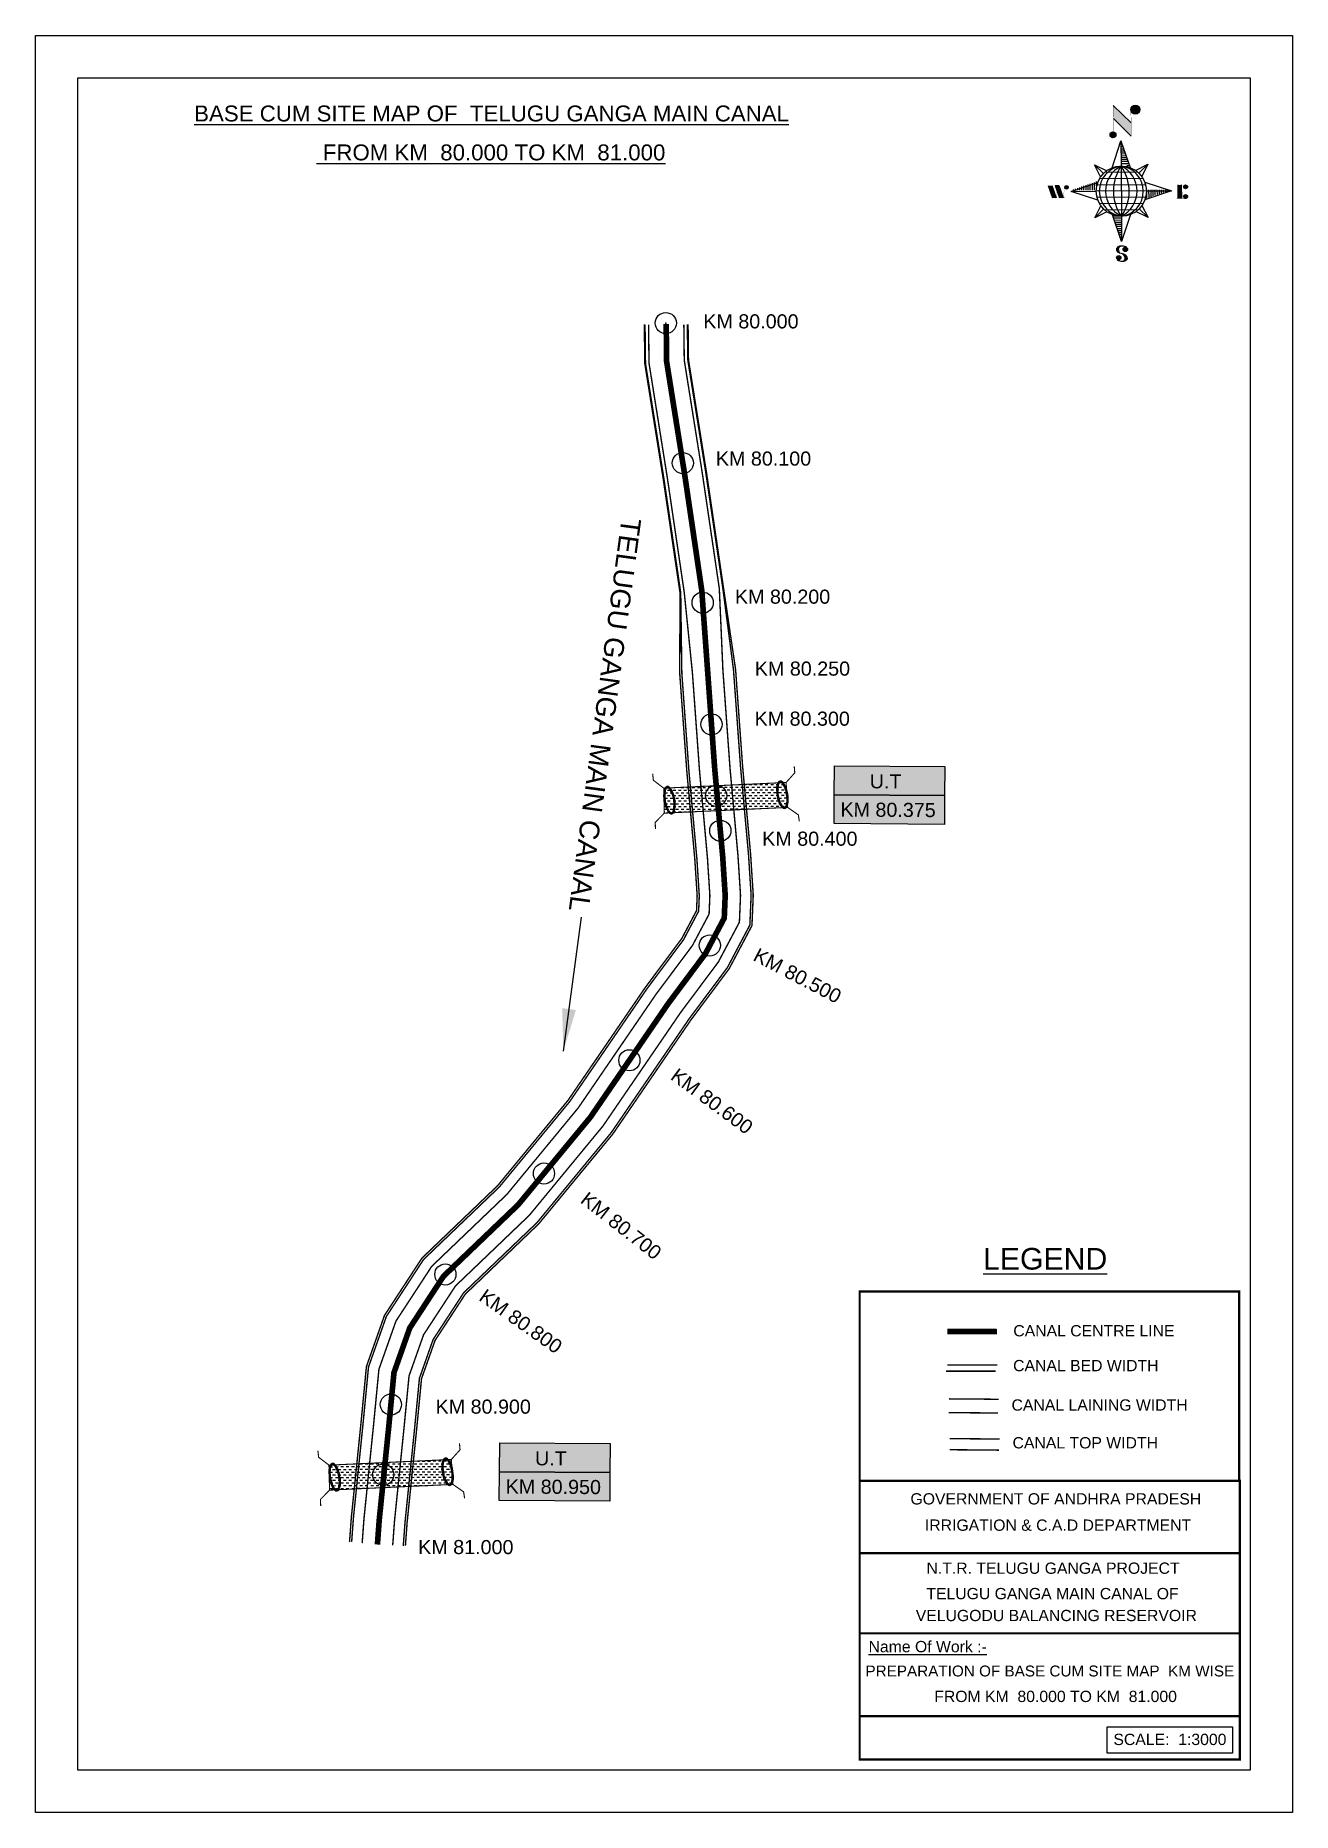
# Model space of a CAD drawing. Header units: inches. Extents: x 254873 to 255764, y 1665677 to 1666937.
import ezdxf

# ---------------------------------------------------------------- set-up
doc = ezdxf.new("R2010")
doc.units = ezdxf.units.IN
doc.header["$MEASUREMENT"] = 0
doc.header["$PDMODE"] = 32
doc.header["$PDSIZE"] = 15
doc.linetypes.add('ACAD_ISO02W100', pattern=[15, 12, -3])
for name, color, linetype in [('AQUADUCT', 1, 'Continuous'), ('bed with', 5, 'Continuous'), ('bord', 1, 'Continuous'), ('canal', 1, 'Continuous'), ('chainage', 7, 'Continuous'), ('FRAME 025', 7, 'Continuous'), ('laying', 4, 'Continuous'), ('lining', 4, 'Continuous'), ('STREAM', 4, 'Continuous'), ('Stu coo', 3, 'Continuous'), ('TEXT', 7, 'Continuous'), ('top of bund', 1, 'Continuous'), ('UT', 173, 'ACAD_ISO02W100'), ('V', 6, 'Continuous'), ('ZSTU', 7, 'Continuous')]:
    doc.layers.add(name, color=color, linetype=linetype)
doc.styles.get("Standard").update_dxf_attribs({"font": 'arial.ttf'})
doc.dimstyles.get("Standard").update_dxf_attribs({"dimtxt": 0.18, "dimasz": 0.18, "dimexe": 0.18, "dimexo": 0.0625, "dimgap": 0.09, "dimtad": 0, "dimtih": 1, "dimtoh": 1, "dimdec": 4, "dimzin": 0, "dimdsep": 46, "dimtxsty": 'Standard', "dimcen": 0.09, "dimadec": 0, "dimazin": 0, "dimtfac": 1, "dimtdec": 4, "dimtofl": 0, "dimtmove": 0, "dimatfit": 3, "dimfxl": 1, "dimtolj": 1, "dimtzin": 0, "dimarcsym": 0})
pattern_1 = [(267.2971131487395, (-8720374.9383359, 50637915.13839893), (10.53672553373347, -0.4974314379093613), [])]
pattern_2 = [(357.2971131487395, (-8720374.9383359, 50637915.13839893), (0.4974314379093601, 10.53672553373348), [])]

# ---------------------------------------------------------------- blocks, each defined once
blk = doc.blocks.new('GGF')
at = {"layer": 'STREAM'}
h = blk.add_hatch(dxfattribs=at)
h.set_pattern_fill('DASH', color=256, scale=10, angle=-6.082734917303942, style=0)
h.set_pattern_definition([(353.9172650826961, (-115347.3726237068, 1016.387648081312), (1.375417949938526, 1.110506849590268), [1.25, -1.25])])
h.paths.add_polyline_path([(406186.8358267642, 1485623.894007653), (406186.3350356966, 1485618.16585714), (406185.8342446289, 1485612.437706626), (406242.6024607782, 1485608.895201602), (406242.8636284556, 1485614.639267362), (406243.1247961327, 1485620.383333121)])
at = {"layer": 'laying', "linetype": 'ByBlock', "extrusion": (0, 0, -1)}
for centre in [(406188.8340515448, 1485618.100544371), (406240.8092758137, 1485614.964376942)]:
    blk.add_ellipse(centre, major_axis=(0.4022038884711088, -6.365555352701567), ratio=0.3887167828476952, dxfattribs=at)
at = {"layer": 'laying', "linetype": 'ByBlock'}
for points in [[(406189.2044231551, 1485612.238788546), (406189.1301593552, 1485612.234096231), (406189.0528622998, 1485612.245618227), (406188.8631006061, 1485612.324588027), (406188.7519765225, 1485612.394145026), (406188.5122836892, 1485612.610022701), (406188.3845252309, 1485612.755754402), (406187.9901122551, 1485613.318903608), (406187.7273521348, 1485613.85898441), (406187.2895556467, 1485615.151754198), (406187.1131680161, 1485615.903753204), (406186.8806331598, 1485617.489787864), (406186.8243655579, 1485618.323341603), (406186.8412834518, 1485619.932858505), (406186.9146281564, 1485620.708349793), (406187.1740924141, 1485622.067517512), (406187.3614922329, 1485622.65073727), (406187.7140922088, 1485623.356040432), (406187.8630650354, 1485623.567618286), (406188.1141012118, 1485623.821781273), (406188.2175726035, 1485623.889167762), (406188.3951326545, 1485623.961233407), (406188.4694103668, 1485623.970225642), (406188.6399464445, 1485623.94807565), (406188.7398646418, 1485623.913414563), (406188.9754422541, 1485623.761023998), (406189.1085637353, 1485623.642922326), (406189.3815283708, 1485623.318037364), (406189.5211763898, 1485623.111945711), (406189.9516964495, 1485622.33059618), (406190.2214699374, 1485621.608086816), (406190.6248590543, 1485619.961048005), (406190.7595287117, 1485619.037350996), (406190.8632364098, 1485617.186895084), (406190.8321935693, 1485616.26108243), (406190.6143732872, 1485614.607066808), (406190.4262052957, 1485613.879561222), (406190.055177624, 1485613.01905299), (406189.9016287614, 1485612.765040143), (406189.6325239488, 1485612.445281366), (406189.5169377527, 1485612.35368761), (406189.3392356181, 1485612.260876767), (406189.2716159608, 1485612.243034084), (406189.2044231551, 1485612.238788546)], [(406241.179647424, 1485609.102621116), (406241.1053836241, 1485609.097928802), (406241.0280865688, 1485609.109450798), (406240.838324875, 1485609.188420597), (406240.7272007914, 1485609.257977597), (406240.4875079581, 1485609.473855271), (406240.3597494998, 1485609.619586973), (406239.965336524, 1485610.182736179), (406239.7025764037, 1485610.722816981), (406239.2647799156, 1485612.015586769), (406239.088392285, 1485612.767585774), (406238.8558574287, 1485614.353620435), (406238.7995898268, 1485615.187174174), (406238.8165077207, 1485616.796691076), (406238.8898524253, 1485617.572182364), (406239.149316683, 1485618.931350083), (406239.3367165019, 1485619.514569841), (406239.6893164777, 1485620.219873002), (406239.8382893043, 1485620.431450857), (406240.0893254807, 1485620.685613844), (406240.1927968724, 1485620.753000333), (406240.3703569234, 1485620.825065977), (406240.4446346357, 1485620.834058213), (406240.6151707135, 1485620.811908221), (406240.7150889107, 1485620.777247134), (406240.950666523, 1485620.624856569), (406241.0837880042, 1485620.506754897), (406241.3567526398, 1485620.181869935), (406241.4964006587, 1485619.975778282), (406241.9269207185, 1485619.194428751), (406242.1966942063, 1485618.471919387), (406242.6000833233, 1485616.824880576), (406242.7347529806, 1485615.901183567), (406242.8384606787, 1485614.050727655), (406242.8074178382, 1485613.124915001), (406242.5895975561, 1485611.470899379), (406242.4014295646, 1485610.743393793), (406242.0304018929, 1485609.882885561), (406241.8768530303, 1485609.628872714), (406241.6077482177, 1485609.309113937), (406241.4921620216, 1485609.21752018), (406241.314459887, 1485609.124709338), (406241.2468402297, 1485609.106866655), (406241.179647424, 1485609.102621116)]]:
    blk.add_open_spline(points, degree=3, knots=[0, 0, 0, 0, 0.1890722348827286, 0.1890722348827286, 0.3781444697654573, 0.3781444697654573, 0.567216704648186, 0.567216704648186, 0.9642381621637766, 0.9642381621637766, 1.361259619679367, 1.361259619679367, 1.758281077194958, 1.758281077194958, 2.155302534710549, 2.155302534710549, 2.552323992226139, 2.552323992226139, 2.807761081817867, 2.807761081817867, 3.012439963152372, 3.012439963152372, 3.217118844486876, 3.217118844486876, 3.421797725821381, 3.421797725821381, 3.626476607155885, 3.626476607155885, 3.831155488490389, 3.831155488490389, 4.280922883927905, 4.280922883927905, 4.730690279365422, 4.730690279365422, 5.180457674802938, 5.180457674802938, 5.630225070240454, 5.630225070240454, 5.896844194109022, 5.896844194109022, 6.112115499412711, 6.112115499412711, 6.283185307179586, 6.283185307179586, 6.283185307179586, 6.283185307179586], dxfattribs=at)
at = {"layer": 'UT', "ltscale": 0.2, "const_width": 0.4999999999999999}
for points in [[(406181.0067191261, 1485605.627956516), (406181.2043290924, 1485608.621441158), (406185.8342446289, 1485612.437706626), (406186.3350356966, 1485618.16585714), (406186.8358267643, 1485623.894007653), (406182.485284513, 1485628.02592998), (406182.4731358847, 1485631.025905382)], [(406186.8358267643, 1485623.894007653), (406243.1247961327, 1485620.383333121)], [(406247.6637609265, 1485627.388723734), (406247.5913202798, 1485624.389598469), (406243.1247961327, 1485620.383333121), (406242.8636284556, 1485614.639267362), (406242.6024607783, 1485608.895201602), (406247.1217425518, 1485604.948545771), (406247.2591485833, 1485601.95169416)], [(406185.8342446289, 1485612.437706626), (406242.6024607783, 1485608.895201602)]]:
    blk.add_lwpolyline(points, dxfattribs=at)
blk = doc.blocks.new('*X7')
at = {"color": 0, "linetype": 'Continuous'}
for p, q in [((6321.563175437702, 239.2074203663178), (6322.581924588794, 240.2261695174094)), ((6321.571094283617, 239.3921159075293), (6322.524536642279, 240.3455582661906)), ((6321.579013129532, 239.5768114487408), (6322.467148695763, 240.4649470149719)), ((6321.586931975447, 239.7615069899523), (6322.409760749248, 240.5843357637531)), ((6321.594850821361, 239.9462025311638), (6322.352372802732, 240.7037245125344)), ((6321.602769667276, 240.1308980723753), (6322.294984856217, 240.8231132613157)), ((6321.610688513191, 240.3155936135868), (6322.322610836808, 241.0275159372032)), ((6321.618607359106, 240.5002891547983), (6322.339575221931, 241.2212570176224)), ((6321.670405508729, 239.1378737420482), (6322.639312535309, 240.1067807686281)), ((6321.756101028845, 239.046792566867), (6322.694551492757, 239.9852430307802)), ((6321.767025283511, 240.8254837745006), (6322.356539607053, 241.4149980980416)), ((6321.841796548961, 238.9557113916858), (6322.784401525116, 239.8983163678416)), ((6321.927492069076, 238.8646302165046), (6322.874251557474, 239.8113897049031)), ((6322.013187589191, 238.7735490413234), (6322.964101589832, 239.7244630419646)), ((6322.075863133939, 241.3110983202248), (6322.373503992176, 241.6087391784607)), ((6322.098883109306, 238.6824678661422), (6323.053951622191, 239.637536379026)), ((6322.184578629423, 238.591386690961), (6323.143801654548, 239.5506097160875)), ((6322.270274149538, 238.5003055157798), (6323.233651686906, 239.463683053149)), ((6322.405772691616, 238.4590273625623), (6323.316199320379, 239.3694539913255)), ((6322.536564177177, 238.4130421528257), (6323.436926723143, 239.3134046987925)), ((6322.667355662737, 238.3670569430892), (6323.557654125907, 239.2573554062594)), ((6322.798147148297, 238.3210717333527), (6323.67838152867, 239.2013061137264)), ((6322.928938633857, 238.2750865236161), (6323.799108931434, 239.1452568211934)), ((6323.059730119417, 238.2291013138795), (6323.919836334197, 239.0892075286604)), ((6323.190521604977, 238.183116104143), (6324.040563736961, 239.0331582361274)), ((6323.334898284248, 238.1507160881169), (6324.161291139725, 238.9771089435944)), ((6323.500484499982, 238.1395256085544), (6324.282018542488, 238.9210596510615)), ((6323.666070715716, 238.1283351289918), (6324.389078986148, 238.8513433994243)), ((6323.83165693145, 238.1171446494292), (6324.558435473549, 238.8439231915289)), ((6324.097210919775, 238.2059219424567), (6324.727791960951, 238.8365029836336)), ((6324.341779298861, 238.2737136262468), (6324.897148448353, 238.8290827757383)), ((6324.586347677948, 238.341505310037), (6325.066504935754, 238.821662567843)), ((6324.830916057034, 238.4092969938271), (6325.235861423155, 238.8142423599477)), ((6325.075484436121, 238.4770886776172), (6325.405217910557, 238.8068221520524)), ((6325.401209342145, 238.6260368883443), (6325.574574397958, 238.7994019441571))]:
    blk.add_line(p, q, dxfattribs=at)
blk = doc.blocks.new('*X6')
at = {"color": 0, "linetype": 'Continuous'}
for p, q in [((6324.425409812192, 240.3018877878409), (6324.530098087213, 240.4065760628617)), ((6324.560821561592, 240.2605228419445), (6324.762767368324, 240.4624686486762)), ((6324.696233310992, 240.2191578960481), (6324.995436649435, 240.5183612344908)), ((6324.831645060392, 240.1777929501517), (6325.228105930546, 240.5742538203053)), ((6324.967056809793, 240.1364280042552), (6325.451206401633, 240.6205775960956)), ((6325.102468559193, 240.0950630583588), (6325.626700194168, 240.619294693334)), ((6325.231508829004, 240.0473266328736), (6325.802193986703, 240.6180117905725)), ((6325.335045025791, 239.9740861343645), (6325.976788801136, 240.6158299097086)), ((6325.438581222579, 239.9008456358553), (6326.100204563527, 240.5624689768027)), ((6325.542117419366, 239.8276051373462), (6326.223620325917, 240.5091080438968)), ((6325.645653616154, 239.754364638837), (6326.347036088308, 240.455747110991)), ((6325.749189812941, 239.6811241403279), (6326.470451850699, 240.4023861780851)), ((6325.852726009729, 239.6078836418188), (6326.593867613089, 240.3490252451792)), ((6325.951486090436, 239.5298670272285), (6326.71728337548, 240.2956643122733)), ((6326.036566250415, 239.4381704919113), (6326.840699137871, 240.2423033793674)), ((6326.121646410395, 239.346473956594), (6326.964114900262, 240.1889424464615)), ((6326.206726570374, 239.2547774212767), (6327.055858370612, 240.1039092215148)), ((6326.291806730354, 239.1630808859595), (6327.135785134496, 240.0070592901021)), ((6326.376886890333, 239.0713843506422), (6327.21571189838, 239.9102093586895)), ((6326.461967050313, 238.9796878153249), (6327.295638662264, 239.8133594272769)), ((6326.547047210292, 238.8879912800077), (6327.375565426148, 239.7165094958642)), ((6326.632127370272, 238.7962947446904), (6327.455492190032, 239.6196595644516)), ((6326.717207530251, 238.7045982093731), (6327.535418953916, 239.5228096330389)), ((6326.788410008449, 236.4777036487165), (6327.354219516036, 237.0435131563033)), ((6326.792225928501, 238.6028399123283), (6327.6153457178, 239.4259597016263)), ((6326.838137672734, 238.4719749612643), (6327.695272481684, 239.3291097702136)), ((6326.884049416966, 238.3411100102004), (6327.775199245568, 239.2322598388009)), ((6326.916746160023, 236.7828164955863), (6327.582476853365, 237.4485471889285)), ((6326.9299611612, 238.2102450591364), (6327.853734496604, 239.1340183945408)), ((6326.975872905432, 238.0793801080725), (6327.849127438164, 238.952634640804)), ((6327.003134980726, 237.9298654880686), (6327.844520379724, 238.7712508870673)), ((6327.012515933215, 237.7624697452613), (6327.839913321284, 238.5898671333306)), ((6327.021896885704, 237.5950740024541), (6327.835306262844, 238.4084833795939)), ((6327.031277838193, 237.4276782596467), (6327.830699204404, 238.2270996258572)), ((6327.040658790683, 237.2602825168395), (6327.826092145964, 238.0457158721205)), ((6327.045082311595, 237.087929342456), (6327.810734190693, 237.8535812215537))]:
    blk.add_line(p, q, dxfattribs=at)
blk = doc.blocks.new('H')
at = {"layer": 'bord', "extrusion": (0.0004278845142637609, 0.00479197890903182, 0.9999884268595202)}
h = blk.add_hatch(dxfattribs=at)
h.set_pattern_fill('LINE', color=8, scale=84.38768555040302, angle=-2.702886851260515, style=0)
h.set_pattern_definition(pattern_2)
h.paths.add_polyline_path([(-492.4668010775931, 785.5898788240738, -0.090992046448718), (-447.9625593584497, 775.2324968557805), (-486.4976985411486, 912.0312741750386)])
h = blk.add_hatch(dxfattribs=at)
h.set_pattern_fill('LINE', color=8, scale=84.38768555040302, angle=-92.70288685126052, style=0)
h.set_pattern_definition(pattern_1)
h.paths.add_polyline_path([(-624.8772989658173, 665.1175860036165, -0.09099204644210665), (-614.5199170010164, 709.6218277204316), (-751.3186943142209, 671.0866885515861)])
h = blk.add_hatch(dxfattribs=at)
h.set_pattern_fill('LINE', color=8, scale=84.38768555040302, angle=-92.70288685126052, style=0)
h.set_pattern_definition(pattern_1)
h.paths.add_polyline_path([(-245.5531129193259, 647.210278397426), (-371.9945082624909, 653.17938094493, -0.09099204644878103), (-382.3518902289215, 608.6751392250881)])
h = blk.add_hatch(dxfattribs=at)
h.set_pattern_fill('LINE', color=8, scale=84.38768555040302, angle=-2.702886851260515, style=0)
h.set_pattern_definition(pattern_2)
h.paths.add_polyline_path([(-504.4050061509479, 532.7070881242398, -0.090992046448718), (-548.909247870557, 543.064470092766), (-510.3741086877417, 406.2656927765347)])
at = {"layer": 'bord', "extrusion": (0.0004278845142637604, 0.00479197890903182, 0.9999884268595203)}
for p, q in [((-516.2384251924814, 1087.08582315594, -1217.145331720205), (-431.5311611755169, 993.9857607749291, -1216.735438367611)), ((-519.3860571105615, 1020.408509141766, -1216.824464901347), (-434.678793075087, 927.3084467682056, -1216.414571548796)), ((-538.2690597721958, 773.6536562892143, -1215.633927328097), (-487.0181812191731, 906.212239655666, -1216.291082326422)), ((-487.0181812191731, 906.212239655666, -1216.291082326422), (-492.9870239489828, 779.7722960542887, -1215.682623766277)), ((-487.0181812191731, 906.212239655666, -1216.291082326422), (-448.4827650671941, 769.4150330077391, -1215.652034309381)), ((-626.736305744329, 793.7732813858893, -1215.692487060367), (-566.811349663476, 760.1895317081362, -1215.557193835181)), ((-626.736305744329, 793.7732813858893, -1215.692487060367), (-584.1428260545363, 746.9596384149045, -1215.486379775655)), ((-598.946746484784, 730.9517588270828, -1215.4033350249), (-626.736305744329, 793.7732813858893, -1215.692487060367)), ((-421.3357812265749, 753.3219341966324, -1215.586531535218), (-358.5136001041974, 781.1110481221694, -1215.746578873753)), ((-358.5136001041974, 781.1110481221694, -1215.746578873753), (-405.3276889660046, 738.5181495659053, -1215.522440984547)), ((-358.5136001041974, 781.1110481221694, -1215.746578873753), (-392.0976094479556, 721.1868434431963, -1215.445049781629)), ((-864.6667208376457, 700.9117660832126, -1215.145683569252), (-846.8602190883248, 637.7003116968554, -1214.850391321915)), ((-846.885899517627, 700.0723706756253, -1215.149269383754), (-829.079397758178, 636.8609162860084, -1214.853977136408)), ((-829.1050781964441, 699.2329752675723, -1215.152855198257), (-811.2985764592304, 636.0215208844747, -1214.857562950931)), ((-829.1050781964441, 699.2329752675723, -1215.152855198257), (-811.3242568973801, 698.393579858588, -1215.156441012743)), ((-811.3242568973801, 698.393579858588, -1215.156441012743), (-793.5177551378147, 635.1821254740935, -1214.861148765422)), ((-751.8386587080895, 665.2704204607289, -1215.023166955395), (-615.0399729244527, 703.8051171880215, -1215.266361263119)), ((-751.8386587080895, 665.2704204607289, -1215.023166955395), (-625.3972626964678, 659.3013864478562, -1215.048666080719)), ((-619.2784603905748, 614.0198538512923, -1214.834293591338), (-751.8386587080895, 665.2704204607289, -1215.023166955395)), ((-246.0730746499612, 641.3942844460253, -1215.12516345687), (-382.8717604242847, 602.859587718267, -1214.881969149149)), ((-378.6332729603746, 692.6448510554619, -1215.314036820931), (-246.0730746499612, 641.3942844460253, -1215.12516345687)), ((-372.5144706616993, 647.363318458898, -1215.099664331546), (-246.0730746499612, 641.3942844460253, -1215.12516345687)), ((-213.4791469212505, 669.2951450282708, -1215.272811938016), (-216.710715676134, 600.8397693103179, -1214.943388670676)), ((-197.1518122339039, 599.9164343632292, -1214.947333066632), (-193.9202434780891, 668.3718100786209, -1215.276756333961)), ((-639.398133254319, 525.5536567845847, -1214.401751538512), (-605.8141239105607, 585.4778614635579, -1214.703280630637)), ((-639.398133254319, 525.5536567845847, -1214.401751538512), (-592.5840443923953, 568.1465553403832, -1214.625889427719)), ((-576.5759521321743, 553.3427707091905, -1214.561798877043), (-639.398133254319, 525.5536567845847, -1214.401751538512)), ((-510.8935521394596, 400.4524652508553, -1213.857248085843), (-549.4289682914387, 537.2496718976181, -1214.496296102879)), ((-371.1754276144202, 512.8914235194679, -1214.455843351893), (-431.1003836950404, 546.475173198618, -1214.591136577086)), ((-371.1754276144202, 512.8914235194679, -1214.455843351893), (-413.7689073036308, 559.7050664918497, -1214.661950636613)), ((-398.9649868734996, 575.7129460782744, -1214.74499538736), (-371.1754276144202, 512.8914235194679, -1214.455843351893)), ((-459.6426735860878, 533.0110486173071, -1214.514403084168), (-510.8935521394596, 400.4524652508553, -1213.857248085843)), ((-504.9247094094171, 526.8924088519998, -1214.465706645989), (-510.8935521394596, 400.4524652508553, -1213.857248085843))]:
    blk.add_line(p, q, dxfattribs=at)
at = {"layer": 'bord', "color": 8, "linetype": 'ByBlock', "extrusion": (0.0004278845142637604, 0.00479197890903182, 0.9999884268595203)}
for p, q in [((-386.4701403837535, 711.3830894059502, -1215.400477790083), (-605.4730712235323, 721.7215742594562, -1215.35631111762)), ((-410.8462962137419, 744.2142448802479, -1215.547375515144), (-578.1125475389999, 752.110393114388, -1215.51364266185)), ((-492.9872379411827, 779.772306161467, -1215.682623723144), (-504.9247094094171, 526.8924088519998, -1214.465706645989)), ((-372.5145726100891, 647.3634304928128, -1215.099664824794), (-625.3973747401615, 659.3012845208868, -1215.048665544341)), ((-378.0217974673142, 615.9429816137999, -1214.946740470406), (-622.87451776542, 627.5017590741627, -1214.897360629442)), ((-375.037429585529, 679.1629559395369, -1215.250969739694), (-619.8901498829364, 690.7217333998997, -1215.201589898729)), ((-392.4388761268347, 584.9431407540105, -1214.792019251512), (-611.441806967312, 595.2816256079823, -1214.747852579053)), ((-419.7993998112506, 554.5543218990788, -1214.634687707282), (-587.06565113744, 562.4504701336846, -1214.600954853988))]:
    blk.add_line(p, q, dxfattribs=at)
at = {"layer": 'bord', "extrusion": (0.0004278845142637604, 0.00479197890903182, 0.9999884268595203)}
for points, const_width, elevation in [([(-522.0131121619479, 959.550775259228), (-515.7175743466119, 1092.906934415961)], 1.60540055982536, -1212.142843617219), ([(-434.158262363472, 933.1277235058805), (-427.8627245295095, 1066.483882669366)], 1.60540055982536, -1212.142843617219), ([(-870.0736340994383, 707.00824508073), (-846.3658724653925, 705.889038352192)], 0.6421602239301444, -1212.142843617219), ([(-828.5594987093612, 642.6768581911618), (-855.2307305332708, 643.935965762368)], 0.6421602239301444, -1212.142843617219), ([(-828.5594987093612, 642.676858191162), (-820.953748198869, 677.9586989512691)], 0.6421602239301444, -1212.142843617223), ([(-810.7786774830411, 641.8374531447001), (-784.1074456587239, 640.5783455765209)], 0.6421602239301444, -1212.142843617222), ([(-792.9978562549747, 640.9980480956772), (-781.589230506466, 693.9208092413096)], 0.6421602239301444, -1212.142843617218), ([(-222.7385766651839, 675.5731321041832), (-173.8413183107752, 673.2647682324088)], 0.7063762463231584, -1212.142843617221), ([(-194.785239975681, 644.8497587676384), (-185.0057882997701, 644.3880859934699)], 0.7063762463231584, -1212.14284361722), ([(-177.0730277270245, 604.8086065300355), (-225.9702860934822, 607.1169704015771)], 0.7063762463231584, -1212.142843617222)]:
    blk.add_lwpolyline(points, dxfattribs=dict(at, const_width=const_width, elevation=elevation))
for points, const_width, elevation in [([(-413.6616245851993, 1073.140134249887, 1), (-397.6117714248124, 1057.729118476532, 1)], 22.25077962579039, -1212.14284361722), ([(-530.3419430367337, 949.5474510251247, 1), (-519.6420409089901, 939.2734405104861, 1)], 14.83385308386026, -1212.142843617223), ([(-775.9087905502321, 696.5833098740303, 1), (-769.4888492682775, 690.418903565154, 1)], 8.900311850316152, -1212.142843617216), ([(-177.8339587833615, 666.8757400336997, 1), (-170.7720233739972, 660.0948930920731, 1)], 9.790343035347762, -1212.142843617223), ([(-180.1423226412179, 617.9784816729323, 1), (-173.0803872516442, 611.1976347345654, 1)], 9.790343035347762, -1212.142843617219), ([(-489.8397168474219, 361.7280028313068, 1), (-498.0671858660056, 369.1142257457323, 1)], 11.05656073458609, -1212.142843617215), ([(-525.1949096693778, 321.5505605205689, 1), (-533.4223786795214, 328.9367834347616, 1)], 11.05656073458609, -1212.142843617218)]:
    blk.add_lwpolyline(points, format="xyb", close=True, dxfattribs=dict(at, const_width=const_width, elevation=elevation))
for points, elevation in [([(-537.0436544864716, 317.3909783906986), (-530.686771839954, 310.4778530870033), (-519.7848077441001, 306.8033377354246), (-504.8555995545785, 306.8996049665207), (-493.8614930827366, 309.9751672386152), (-486.3299612487816, 317.6739007300386), (-486.5193926708707, 325.7780890813514), (-490.6180678635317, 333.2605072774198), (-493.5031616341619, 336.2254691210802), (-502.816804350885, 340.8534958871466), (-522.4580017436219, 347.2728260433129), (-530.4257294404489, 351.5824209563287), (-533.6858260648524, 354.5525017987891), (-537.4013079778782, 362.629807892173), (-536.9549017110166, 373.3508360361672), (-530.0284934418471, 380.6827556172281), (-520.0052991440441, 384.0716307398478), (-503.5000552259427, 384.2213990291513), (-492.5323047870551, 379.8708521119993), (-487.1463343054379, 373.2710396641844)], -1212.142843617219), ([(-522.4539065143929, 347.5728294925347), (-526.1949835211592, 353.7751140225195), (-527.7518298353394, 360.6227161141025), (-527.9156661629893, 370.6019260344024), (-525.8991041315983, 375.4503632916039), (-521.3202371541029, 381.1640017041664), (-514.5251386848048, 384.3718976443916)], -1212.142843617221), ([(-504.8555995545785, 306.8996049665207), (-499.0047943263154, 312.3708361831504), (-496.9585419834797, 319.3942984564654), (-497.4612851235933, 326.5275708001649), (-501.2415295758961, 335.3559093211365), (-509.2361390522836, 343.1915685721062)], -1212.142843617219)]:
    blk.add_lwpolyline(points, dxfattribs=dict(at, elevation=elevation))
for centre, radius in [((-405.6366979898718, 1065.434626361347, -1212.142843617228), 22.25077962579068), ((-524.9919919744626, 944.4104457636145, -1212.142843617225), 14.83385308386045), ((-498.4359036135794, 659.1484834742021, -1212.142843617229), 126.5822129822759), ((-772.6988199003781, 693.5011067149355, -1212.142843617225), 8.900311850316273), ((-174.3029910778062, 663.4853165630027, -1212.142843617225), 9.7903430353479), ((-176.6113549475952, 614.5880582008385, -1212.142843617227), 9.7903430353479), ((-493.9534513636986, 365.4211142832808, -1212.142843617226), 11.05656073458623), ((-529.3086441806488, 325.2436719765011, -1212.142843617227), 11.05656073458623)]:
    blk.add_circle(centre, radius, dxfattribs=at)
at = {"layer": 'bord', "color": 8, "linetype": 'ByBlock', "extrusion": (0.0004278845142637604, 0.00479197890903182, 0.9999884268595203)}
for centre, radius, start, end in [((-481.5018944916621, 658.3490694805806, -1212.142843617225), 127.7124113124745, 94.925359787212, 259.6690604518324), ((-436.7958279077627, 656.2386032006533, -1212.142843617224), 140.8227119427793, 113.2864437035868, 241.3079765329169), ((-315.8862391595549, 650.5307512261786, -1212.142843617227), 222.3100112361417, 142.5891607921548, 212.0052594442485), ((-560.0761933124097, 662.0583738566748, -1212.142843617224), 140.8227119427793, 293.2864437035868, 61.30797653291689), ((-680.9857820597445, 667.7662258302183, -1212.142843617228), 222.3100112361417, 322.5891607921548, 32.00525944424854), ((-515.3701267285685, 659.9479075753505, -1212.142843617227), 127.7124113124745, 274.925359787212, 79.66906045183244)]:
    blk.add_arc(centre, radius, start, end, dxfattribs=at)
at = {"layer": 'bord', "extrusion": (0.0004278845142637604, 0.00479197890903182, 0.9999884268595203)}
for points in [[(-515.7175743148887, 1092.906934417125, -1212.142843617227), (-431.0104934413977, 999.8058030862261, -1212.142843617227), (-518.8653432401063, 1026.22885483189, -1212.142843617227), (-434.1582623484545, 933.1277235084416, -1212.142843617227)], [(-864.1466936911305, 706.7284433981881, -1212.142843617225), (-846.3658724649268, 705.889038353589, -1212.142843617225), (-846.34031992468, 643.5162632348297, -1212.142843617225), (-828.5594986876497, 642.6768581867381, -1212.142843617225)], [(-828.5850512369768, 705.049633307593, -1212.142843617229), (-810.804230031204, 704.2102282608984, -1212.142843617229), (-810.778677482168, 641.8374531481927, -1212.142843617229), (-792.9978562541016, 640.9980480994025, -1212.142843617229)], [(-193.4002216503151, 674.1881137788835, -1212.142843617225), (-196.6319310673212, 605.7319520774413, -1212.142843617225), (-212.9591249906118, 675.1114593302475, -1212.142843617225), (-216.1908344065701, 606.6552976257785, -1212.142843617225)]]:
    blk.add_solid(points, dxfattribs=at)
at = {"layer": 'bord', "extrusion": (0.0004278845142637604, 0.00479197890903182, 0.9999884268595203), "xscale": 7.977342409717546, "yscale": 7.977342408231451, "zscale": 7.977342408476333, "rotation": 138.0840426661453}
for name, p in [('*X6', (38300.50170925955, -31929.38484708802, -1212.14284361722)), ('*X7', (38314.39702652739, -31950.87734303279, -1212.142843617221))]:
    blk.add_blockref(name, p, dxfattribs=at)

msp = doc.modelspace()

# ---------------------------------------------------------------- hatches: boundary and pattern name
at = {"layer": 'ZSTU'}
h = msp.add_hatch(color=135, dxfattribs=at)
h.set_gradient(color1=(141, 177, 78), color2=(107, 135, 59), one_color=1, tint=0.3799999952316284, name='CYLINDER')
h.paths.add_polyline_path([(255439.2351830688, 1666419.299609188), (255439.0951185361, 1666398.835586556), (255517.3634399983, 1666398.339955143), (255517.5035045312, 1666418.803977773)])
h.paths.add_polyline_path([(255461.6882231183, 1666401.003484421), (255489.2762536005, 1666400.814660133), (255489.3806683655, 1666416.070100898), (255461.7926378837, 1666416.258925186)], flags=24)
h = msp.add_hatch(color=252, dxfattribs=at)
h.set_gradient(color1=(167, 88, 159), color2=(127, 67, 121), one_color=1, tint=0.3799999952316284, name='CYLINDER')
h.paths.add_polyline_path([(255517.2233754642, 1666377.875932515), (255517.3634399983, 1666398.339955143), (255439.0951185361, 1666398.835586556), (255438.9550540035, 1666378.371563928)])
h.paths.add_polyline_path([(255440.871235844, 1666380.719618092), (255513.5434763562, 1666380.222218179), (255513.6483813314, 1666395.549280731), (255440.9761408191, 1666396.046680644)], flags=24)
h = msp.add_hatch(color=135, dxfattribs=at)
h.set_gradient(color1=(141, 177, 78), color2=(107, 135, 59), one_color=1, tint=0.3799999952316284, name='CYLINDER')
h.paths.add_polyline_path([(255201.9359791593, 1665939.253499473), (255201.7959146267, 1665918.789476842), (255280.0642360889, 1665918.293845429), (255280.2043006218, 1665938.757868059)])
h.paths.add_polyline_path([(255224.3890192088, 1665920.957374707), (255251.9770496911, 1665920.768550419), (255252.0814644561, 1665936.023991184), (255224.4934339743, 1665936.212815472)], flags=24)
h = msp.add_hatch(color=252, dxfattribs=at)
h.set_gradient(color1=(167, 88, 159), color2=(127, 67, 121), one_color=1, tint=0.3799999952316284, name='CYLINDER')
h.paths.add_polyline_path([(255201.655850094, 1665898.325454214), (255279.9241715548, 1665897.829822801), (255280.0642360888, 1665918.293845429), (255201.7959146267, 1665918.789476842)])
h.paths.add_polyline_path([(255203.5737955736, 1665900.682023109), (255276.2426255246, 1665900.184646539), (255276.3474604696, 1665915.501477408), (255203.6786305186, 1665915.998853978)], flags=24)

# ---------------------------------------------------------------- linework, layer by layer
at = {"linetype": 'ByBlock'}
for points in [[(254872.9126422273, 1665677.206522258), (254872.9126422273, 1666937.206522258), (255763.9126422273, 1666937.206522258), (255763.9126422273, 1665677.206522258)], [(255733.9126422273, 1666907.206522258), (255733.9126422273, 1665707.206522258), (254902.9126422273, 1665707.206522258), (254902.9126422273, 1666907.206522258)]]:
    msp.add_lwpolyline(points, close=True, dxfattribs=at)
for p in [(255319.6805455584, 1666733.299060717), (255331.765391776, 1666634.031963994), (255345.8213319848, 1666535.024739283), (255352.0783200375, 1666448.738173767), (255358.3513531296, 1666373.327778283), (255350.8773619102, 1666292.011955447), (255293.8619104785, 1666210.56), (255233.2964649326, 1666130.265607615), (255163.4424288003, 1666058.708542024), (255124.8152809353, 1665966.470028117)]:
    msp.add_point(p)
at = {"color": 2}
for p in [(255355.3994104785, 1666398.14), (255119.3894104785, 1665916.74)]:
    msp.add_point(p, dxfattribs=at)
at = {"layer": 'bed with', "const_width": 1}
for points in [[(255307.4739275251, 1666732.099448563), (255307.794073559, 1666704.897462976), (255320.8220192144, 1666623.289683968), (255332.754633793, 1666542.387133339), (255338.5358854007, 1666485.475136437)], [(255332.4745460807, 1666732.19400159), (255332.770747398, 1666707.026537023), (255345.5328017426, 1666627.084316032), (255357.6221871639, 1666545.118866661), (255360.1790570039, 1666487.044570396)], [(255338.5358854007, 1666485.475136437), (255343.5499755622, 1666416.328669225), (255346.9969223854, 1666378.392202123), (255349.2209562293, 1666353.896015031), (255350.9255387131, 1666327.402044892), (255350.9215984938, 1666327.11999086), (255350.3811150569, 1666314.279767426), (255338.6264381285, 1666292.056010076), (255338.5703000673, 1666291.948032814), (255312.5438670057, 1666257.076021098), (255257.6712014704, 1666176.882803314), (255207.0541701354, 1666115.493924977), (255153.7538321966, 1666064.453169675), (255128.3892994199, 1666025.612803031), (255116.3280358657, 1665991.487568661), (255112.517444595, 1665951.981889112), (255105.7179548886, 1665885.384559182), (255104.4503946107, 1665868.16865184)], [(255360.1790570039, 1666487.044570396), (255365.1788453947, 1666418.095330775), (255368.6078985716, 1666380.355797877), (255370.8578647277, 1666355.573984969), (255372.635282244, 1666327.947955108), (255372.6152224632, 1666326.51200914), (255371.8557059001, 1666308.468232574), (255357.8443828285, 1666281.977989924), (255357.0125208897, 1666280.377967187), (255330.2009539513, 1666244.453978902), (255275.0316194866, 1666163.827196686), (255222.9846508215, 1666100.704075023), (255170.5609887604, 1666050.502830326), (255147.9815215371, 1666015.927196969), (255137.6727850913, 1665986.760431339), (255134.111376362, 1665949.838110888), (255127.3368660684, 1665883.485440818), (255126.0903729565, 1665866.555666123)], [(255553.5068951584, 1665990.115019921), (255551.4515747814, 1665990.142578417), (255518.659239907, 1665990.119559031), (255518.4227865481, 1665990.128726276)], [(255554.6273493134, 1665994.520277841), (255551.4796539092, 1665994.562483303), (255519.3204131514, 1665994.539908334)]]:
    msp.add_lwpolyline(points, dxfattribs=at)
at = {"layer": 'canal', "color": 6, "const_width": 4}
for points in [[(255554.470681611, 1666018.136963037), (255551.8691737199, 1666018.171845016), (255519.2742094842, 1666018.148964179)], [(255519.2742094842, 1666018.148964179), (255554.470681611, 1666018.136963037)]]:
    msp.add_lwpolyline(points, dxfattribs=at)
at = {"layer": 'FRAME 025', "lineweight": -3, "const_width": 1.636994106223717}
for points in [[(255457.1133741856, 1666046.609281792), (255726.2215393601, 1666046.609281792), (255726.2215393601, 1665912.380927863), (255457.1133741856, 1665912.380927863)], [(255457.1133741857, 1665912.380927863), (255726.587074586, 1665912.380927863), (255726.587074586, 1665714.835028094), (255457.1133741857, 1665714.835028094)]]:
    msp.add_lwpolyline(points, close=True, dxfattribs=at)
for points in [[(255457.1133741857, 1665861.090685823), (255726.587074586, 1665861.090685823)], [(255457.1133741857, 1665804.226890912), (255726.587074586, 1665804.226890912)], [(255457.1133741857, 1665745.596387786), (255726.587074586, 1665745.596387786)]]:
    msp.add_lwpolyline(points, dxfattribs=at)
at = {"layer": 'lining', "const_width": 1}
for points in [[(255304.9733942175, 1666732.130051332), (255305.2964061751, 1666704.684555572), (255318.3509409615, 1666622.910220762), (255330.267878456, 1666542.113960007), (255331.0555265516, 1666484.932705345)], [(255334.9715173431, 1666732.466056644), (255335.2684147818, 1666707.239444428), (255348.0038799955, 1666627.463779238), (255360.108942501, 1666545.392039993), (255367.659415853, 1666487.587001488)], [(255331.0555265516, 1666484.932705345), (255336.0745597215, 1666415.718071915), (255339.5276909847, 1666377.713539996), (255341.7427620477, 1666353.316071504), (255343.4201861918, 1666327.244217778), (255342.9590214475, 1666316.288362421), (255332.208881258, 1666295.963813434), (255306.4411871858, 1666261.438478078), (255251.6710569947, 1666181.395109752), (255201.548243631, 1666120.60562427), (255147.9449071169, 1666069.274715533), (255121.6177940798, 1666028.960362731), (255108.9508183913, 1665993.121371883), (255105.0541041225, 1665952.722826286), (255098.2459809785, 1665886.040936497), (255096.99752426, 1665869.084492247)], [(255367.659415853, 1666487.587001488), (255372.6542612355, 1666418.705928085), (255376.0771299723, 1666381.034460004), (255378.3360589092, 1666356.153928496), (255380.1386498237, 1666328.136633754), (255380.113018766, 1666326.301877209), (255379.2777995094, 1666306.459637579), (255364.4865296142, 1666278.494803236), (255363.3865603444, 1666276.379096578), (255336.3036337712, 1666240.091521922), (255281.0317639622, 1666159.314890248), (255228.490577326, 1666095.59237573), (255176.36991384, 1666045.681284468), (255154.7530268772, 1666012.579637269), (255145.0500025657, 1665985.126628118), (255141.5747168345, 1665949.097173714), (255134.8088399785, 1665882.829063503), (255133.5870424795, 1665866.234702745)], [(255520.3033255205, 1665960.720416781), (255547.1546375813, 1665960.515399251), (255555.1974057355, 1665960.422981254)], [(255520.341371544, 1665970.483264173), (255545.0492466199, 1665970.298927391), (255555.7295230335, 1665970.176288706)]]:
    msp.add_lwpolyline(points, dxfattribs=at)
at = {"layer": 'top of bund', "const_width": 1}
for points in [[(255304.4711687471, 1666732.316201627), (255304.7968726983, 1666704.641974091), (255317.856725311, 1666622.834328121), (255329.7705273886, 1666542.059325341), (255329.5594547818, 1666484.824219126)], [(255335.4724948089, 1666732.385946093), (255335.7679482586, 1666707.282025909), (255348.498095646, 1666627.539671879), (255360.6062935684, 1666545.446674659), (255369.1554876228, 1666487.695487706)], [(255329.5594547818, 1666484.824219126), (255334.5794765534, 1666415.595952453), (255338.0338447046, 1666377.577807571), (255340.2471232114, 1666353.200082799), (255341.9181566651, 1666327.227558241), (255341.4746027256, 1666316.69008142), (255330.9372659879, 1666296.76786525), (255305.2206512219, 1666262.310969474), (255250.4710280996, 1666182.29757104), (255200.4470583301, 1666121.627964129), (255146.783122101, 1666070.239024704), (255120.2634930118, 1666029.62987467), (255107.4753748965, 1665993.448132527), (255103.561436028, 1665952.871013721), (255096.7515861965, 1665886.17221196), (255095.4871363081, 1665868.998549691)], [(255369.1554876228, 1666487.695487706), (255374.1493444036, 1666418.828047547), (255377.5709762524, 1666381.170192429), (255379.8316977455, 1666356.269917201), (255381.6393233397, 1666328.174369483), (255381.6125780266, 1666326.259850823), (255380.7622182313, 1666306.05791858), (255365.8149589713, 1666277.798165899), (255364.6613682354, 1666275.579322456), (255337.5241697351, 1666239.219030526), (255282.2317928574, 1666158.41242896), (255229.5917626268, 1666094.570035872), (255177.5316988559, 1666044.716975296), (255156.1073279452, 1666011.91012533), (255146.5254460605, 1665984.799867473), (255143.067384929, 1665948.948986279), (255136.3032347605, 1665882.69778804), (255135.1029268723, 1665866.395297543)], [(255520.8672790136, 1665942.275229607), (255545.4497450333, 1665942.095320984), (255556.2866777616, 1665941.970888724)], [(255555.8580936879, 1665934.116121135), (255547.9425831814, 1665934.207080689), (255521.0091890091, 1665934.409522343)]]:
    msp.add_lwpolyline(points, dxfattribs=at)
at = {"layer": 'V', "color": 1, "const_width": 4}
for points in [[(255319.9681431176, 1666732.664489852), (255320.2824104785, 1666705.962), (255333.1774104785, 1666625.187), (255345.1884104785, 1666543.753), (255349.3574712023, 1666486.259853416)], [(255349.3574712023, 1666486.259853416), (255354.3644104785, 1666417.212), (255357.8024104785, 1666379.374), (255360.0394104785, 1666354.735), (255361.7804104785, 1666327.675), (255361.7684104785, 1666326.816), (255361.1184104785, 1666311.374), (255348.2354104785, 1666287.017), (255347.7914104785, 1666286.163), (255321.3724104785, 1666250.765), (255266.3514104785, 1666170.355), (255215.0194104785, 1666108.099), (255162.1574104785, 1666057.478), (255138.1854104785, 1666020.77), (255127.0004104785, 1665989.124), (255123.3144104785, 1665950.91), (255116.5274104785, 1665884.435), (255115.2580826735, 1665867.195086239)]]:
    msp.add_lwpolyline(points, dxfattribs=at)
at = {"layer": 'V', "color": 0}
msp.add_lwpolyline([(255632.6127445769, 1665737.974511714), (255721.3228789511, 1665737.974511714), (255721.3228789511, 1665719.222035411), (255632.6127445769, 1665719.222035411)], close=True, dxfattribs=at)
at = {"layer": 'ZSTU', "color": 135}
for points in [[(255439.2351830688, 1666419.299609187), (255517.5035045316, 1666418.803977773), (255517.3634399983, 1666398.339955143), (255439.0951185361, 1666398.835586556)], [(255201.9359791593, 1665939.253499473), (255280.2043006222, 1665938.757868059), (255280.0642360889, 1665918.293845429), (255201.7959146267, 1665918.789476842)]]:
    msp.add_lwpolyline(points, close=True, dxfattribs=at)
at = {"layer": 'ZSTU', "color": 252}
for points in [[(255439.0951185361, 1666398.835586556), (255517.3634399983, 1666398.339955143), (255517.2233754642, 1666377.875932515), (255438.9550540034, 1666378.371563928)], [(255201.7959146267, 1665918.789476842), (255280.0642360889, 1665918.293845429), (255279.9241715548, 1665897.829822801), (255201.655850094, 1665898.325454214)]]:
    msp.add_lwpolyline(points, close=True, dxfattribs=at)

# ---------------------------------------------------------------- block references
at = {"layer": 'AQUADUCT', "color": 1, "xscale": 0.1408039184319789, "yscale": 0.1408039187081158, "zscale": 0.1408039184379445, "rotation": 3.078330572322649}
msp.add_blockref('H', (255717.6820964298, 1666738.769169326, 170.8847861942989), dxfattribs=at)
at = {"layer": 'laying', "color": 6, "linetype": 'ByBlock', "xscale": 1.539389527178135, "yscale": 1.539389526943978, "zscale": 1.539389526941385, "rotation": 6.224255236007997}
for p in [(-118323.5951168624, -674862.0599446328), (-118560.8943207718, -675342.1060543469)]:
    msp.add_blockref('GGF', p, dxfattribs=at)

# ---------------------------------------------------------------- texts
at = {"layer": 'chainage', "color": 0}
for s, rotation, p in [('KM 80.000', 359.9693533801675, (255346.2544318773, 1666729.56746956)), ('KM 80.100', 359.9693533801675, (255355.1856322222, 1666632.261386812)), ('KM 80.200', 359.9693533801675, (255368.6745367217, 1666534.342732163)), ('KM 80.300', 359.9693533801675, (255382.6064814555, 1666447.833258991)), ('KM 80.400', 359.9693533801675, (255388.0168850822, 1666362.714940125)), ('KM 80.500', 332.3929867478353, (255380.8065509252, 1666281.821698433)), ('KM 80.600', 323.5536840705779, (255322.2965248271, 1666197.617557806)), ('KM 80.700', 321.9479392998511, (255258.3650117242, 1666110.109812846)), ('KM 80.800', 324.7708114226022, (255186.437045241, 1666040.907770648)), ('KM 80.900', 359.9693533801675, (255156.4838934935, 1665959.996942949)), ('KM 81.000', 359.9693533801675, (255144.1545156095, 1665860.417098197))]:
    msp.add_text(s, height=9.99999999999997, rotation=rotation, dxfattribs=at).set_placement(p)
at = {"layer": 'chainage', "color": 1}
msp.add_text('TELUGU GANGA MAIN CANAL', height=14.04243867787395, rotation=262.3352208539151, dxfattribs=at).set_placement((255288.3971986321, 1666595.745978491))
at = {"layer": 'chainage', "color": 6}
msp.add_text('KM 80.250', height=9.99999999999997, rotation=359.9693533801675, dxfattribs=at).set_placement((255382.7662694391, 1666483.331584497))
at = {"layer": 'chainage', "color": 0}
for s, height, p in [('%%ULEGEND', 15.33694249980499, (255544.5634176535, 1666062.15398852)), ('CANAL CENTRE LINE', 8, (255566.0401524405, 1666014.792232485)), ('CANAL BED WIDTH', 8, (255565.9106071523, 1665990.0731769)), ('CANAL LAINING WIDTH', 8, (255564.7862819971, 1665962.129481439)), ('CANAL TOP WIDTH', 8, (255565.5011800688, 1665935.344299487)), ('GOVERNMENT OF ANDHRA PRADESH ', 8, (255493.1213487935, 1665895.586582803)), ('IRRIGATION & C.A.D DEPARTMENT', 8, (255503.3626235181, 1665876.9449884)), ('N.T.R. TELUGU GANGA PROJECT', 8, (255504.4753535703, 1665846.431584689)), ('TELUGU GANGA MAIN CANAL OF', 8, (255504.404183628, 1665828.401378509)), (' VELUGODU BALANCING RESERVOIR', 8, (255493.7826694929, 1665812.88147378)), ('%%UName Of Work :-', 8, (255463.4214921599, 1665790.825688107)), ('PREPARATION OF BASE CUM SITE MAP  KM WISE', 7.742718181745905, (255461.2321596466, 1665773.642899546)), (' FROM KM  80.000 TO KM  81.000', 8, (255506.8895339711, 1665755.503894881)), ('SCALE:  1:3000', 8, (255636.9745941581, 1665725.009591993))]:
    msp.add_text(s, height=height, dxfattribs=at).set_placement(p)
at = {"layer": 'Stu coo', "color": 0}
for s, p in [('U.T', (255464.223857533, 1666403.429406951)), ('KM 80.375', (255443.4444442856, 1666383.433993543)), ('U.T', (255226.9246536235, 1665923.383297237)), ('KM 80.950', (255206.1452403762, 1665903.387883829))]:
    msp.add_text(s, height=9.999999999999984, rotation=359.6078492895033, dxfattribs=at).set_placement(p)
at = {"layer": 'TEXT', "color": 0}
for s, p in [('%%UBASE CUM SITE MAP OF  TELUGU GANGA MAIN CANAL', (254985.3534332285, 1666876.288300472)), ('%%U FROM KM  80.000 TO KM  81.000', (255072.1457168493, 1666848.679100933))]:
    msp.add_text(s, height=11.29445192087996, dxfattribs=at).set_placement(p)

# ---------------------------------------------------------------- leaders
at = {"layer": 'chainage', "color": 1}
msp.add_leader([(255247.0869979564, 1666217.135538705), (255259.8550545094, 1666312.009320387)], dimstyle='Standard', override={"dimasz": 30, "dimgap": 0.09, "dimtad": 0}, dxfattribs=at)

doc.saveas('drawing.dxf')
